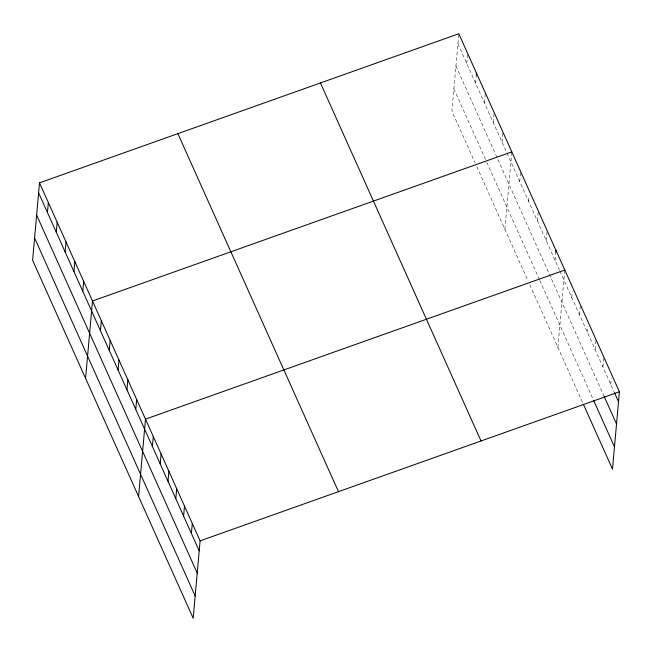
<?xml version="1.0" encoding="UTF-8"?>
<svg xmlns="http://www.w3.org/2000/svg" width="652" height="652" viewBox="0 0 652 652"><rect width="100%" height="100%" fill="white"/><g stroke="black" fill="none" stroke-linecap="round" stroke-linejoin="round"><path stroke-width="0.49" stroke-dasharray="3.26 2.44" d="M458.723 34.752L451.901 111.133L475.186 163.049M466.75 63.44L467.557 54.442M475.585 83.13L476.294 75.135M484.42 102.82L485.218 93.823M493.246 122.511L494.053 113.513M502.081 142.201L502.969 132.201M504.901 229.276L511.714 152.894M519.742 181.582L520.549 172.584M528.576 201.272L529.114 195.274M537.411 220.963L538.21 211.965M546.246 240.653L547.044 231.656M555.072 260.344L555.789 252.348M557.892 347.426L564.713 271.036M571.706 297.426L572.244 291.428M579.506 314.81L580.402 304.818M587.305 332.202L587.843 326.204M595.105 349.594L595.912 340.597M602.904 366.978L603.801 356.986M610.704 384.37L611.242 378.372M457.916 43.749L506.498 152.046M506.897 152.943L559.489 270.189M559.897 271.085L613.988 391.689M455.935 65.982L604.208 396.538M453.89 88.9L486.408 161.394M486.808 162.291L539.4 279.537M539.807 280.433L593.133 399.317M476.799 166.627L528.185 281.191M529.791 284.769L582.937 403.254"/><path stroke-width="0.98" d="M39.503 182.853L32.6 260.238L193.188 618.251L200.099 540.867L39.503 182.853L458.812 33.749L619.4 391.762L612.497 469.147L583.344 404.167M47.449 212.536L48.338 202.544M56.276 232.226L57.172 222.234M65.11 251.917L66.007 241.925M73.945 271.615L74.833 261.615M82.78 291.305L83.668 281.305M85.591 378.38L92.502 300.996L511.804 151.892M100.441 330.686L101.337 320.686M109.275 350.377L110.164 340.377M118.11 370.067L118.998 360.067M126.936 389.757L127.833 379.757M135.771 409.448L136.659 399.448M138.591 496.522L145.494 419.138L564.803 270.042M152.405 446.522L153.293 436.53M160.205 463.914L161.093 453.922M168.004 481.306L168.892 471.306M175.804 498.69L176.692 488.698M183.603 516.082L184.492 506.091M191.403 533.475L192.299 523.474M476.294 75.135L476.473 73.13M555.789 252.348L555.969 250.352M200.099 540.867L619.4 391.762M614.404 392.61L618.512 401.762M604.208 396.538L616.523 423.996M593.54 400.23L614.477 446.913M320.442 82.951L481.029 440.964M177.874 133.652L338.469 491.665M38.615 192.845L199.202 550.858M36.626 215.087L197.222 573.1M34.589 237.996L195.176 596.009"/></g></svg>
